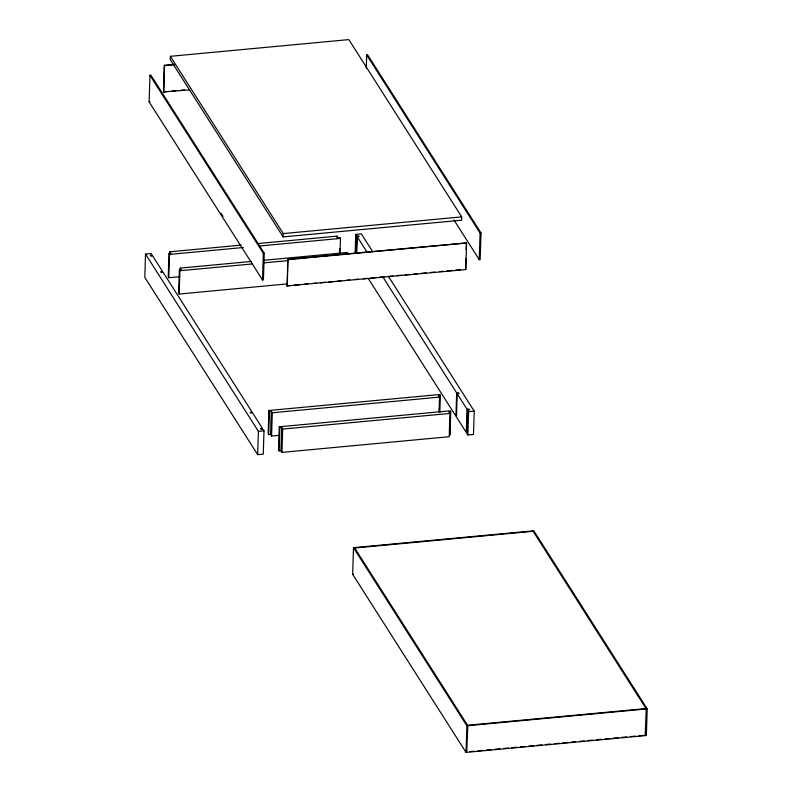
<?xml version="1.0" encoding="UTF-8"?>
<svg xmlns="http://www.w3.org/2000/svg" width="792" height="792" viewBox="0 0 792 792"><rect width="100%" height="100%" fill="white"/><g stroke="black" fill="none" stroke-linecap="round" stroke-linejoin="round"><path stroke-width="1.19" d="M149.114 101.881L149.945 75.26L150.886 75.171L264.271 253.262L263.429 279.883L262.498 279.972L149.114 101.881L150.044 101.792M145.53 254.074L144.797 277.368L257.667 454.648L263.271 454.123L264.003 430.828L262.964 429.195L261.103 429.373L260.578 428.551L262.449 428.383L252.589 412.889L250.718 413.058L250.193 412.246L252.064 412.068L163.083 272.3L161.212 272.478L160.697 271.666L162.558 271.488L152.698 255.994L150.826 256.172L150.312 255.351L152.173 255.182L151.143 253.549L145.53 254.074L258.4 431.353L257.667 454.648M189.644 89.882L163.538 91.892L164.38 65.261L174.22 64.34M163.795 92.298L164.38 65.261M170.379 56.311L170.27 59.638L283.14 236.917L461.587 220.206L461.696 216.879L348.827 39.6L170.379 56.311L283.249 233.581L283.14 236.917M241.144 245.124L169.825 251.797L170.864 253.43L168.993 253.608L168.26 276.903L168.785 277.715L179.853 276.685M168.785 277.715L169.518 254.42L168.993 253.608M169.745 254.252L169.825 251.797M251.529 261.429L180.21 268.112L181.249 269.735L179.378 269.914L178.645 293.208L179.16 294.03L287.407 283.892M179.16 294.03L179.893 270.725L179.378 269.914M180.13 270.557L180.21 268.112M262.498 279.972L263.34 253.351L149.945 75.26M439.837 412.474L440.372 395.307L439.857 394.485L268.884 410.494L268.151 433.798L268.666 434.61L270.537 434.432L271.577 436.065L278.952 435.372M268.666 434.61L269.399 411.315L268.884 410.494M270.537 434.432L271.27 411.137L269.399 411.315M271.577 436.065L272.309 412.771L271.27 411.137M450.757 411.612L450.242 410.8L279.269 426.809L278.537 450.103L279.051 450.915L280.922 450.747L281.962 452.371L449.193 436.719L449.925 413.414L448.886 411.791L450.757 411.612L450.024 434.907L449.737 426.74M279.051 450.915L279.784 427.621L279.269 426.809M280.922 450.747L281.655 427.442L279.784 427.621M287.05 285.882L287.892 259.261L466.597 242.956L465.755 269.587L287.05 285.882L290.743 285.536M281.962 452.371L282.695 429.076L281.655 427.442M287.308 286.288L287.892 259.261M336.986 238.59L337.055 236.145L258.36 243.51M339.461 253.539L339.62 248.629M339.986 254.351L340.481 238.412L339.966 237.6L338.095 237.768L337.055 236.145M355.163 252.787L355.747 234.392L361.35 233.868L372.636 251.599M356.242 253.192L356.786 236.026L355.747 234.392M356.806 252.777L357.301 236.838L359.172 236.66L358.647 235.848L356.786 236.026M366.28 68.27L366.696 54.955L367.637 54.876L481.021 232.967L480.18 259.588L479.249 259.677L454.054 220.107M352.658 574.309L353.499 547.678L533.808 530.798L647.203 708.889L646.361 735.521L466.043 752.4L352.658 574.309L353.598 574.22M439.085 411.82L439.54 397.109L438.501 395.475L440.372 395.307M439.312 411.652L439.431 407.979M382.962 277.141L456.667 392.911L455.935 416.206L368.28 278.527M457.192 393.733L456.459 417.028L466.32 432.521L467.052 409.226L457.192 393.733L459.063 393.555L458.538 392.733L456.667 392.911M465.835 258.281L465.755 269.587M466.102 249.807L466.33 242.55M467.052 409.226L468.923 409.048L469.438 409.86L467.577 410.038L466.844 433.333L467.884 434.966L473.487 434.442L474.22 411.147L388.575 276.626M467.884 434.966L468.617 411.672L467.577 410.038M479.249 259.677L480.091 233.056L366.696 54.955M466.043 752.4L466.884 725.779L353.499 547.678M164.637 65.667L174.478 64.746M163.538 91.892L168.468 91.426M172.151 91.08L175.844 90.734M180.774 90.278L184.467 89.932M283.249 233.581L461.696 216.879M169.518 254.42L243.312 247.51M259.301 246.015L340.481 238.412M263.34 253.351L264.271 253.262M480.091 233.056L481.021 232.967M263.825 260.281L347.44 252.45L348.48 254.083M288.149 259.667L466.597 242.956M179.893 270.725L252.47 263.934M263.538 262.894L288.139 260.598M294.436 285.189L299.356 284.734M304.276 284.269L307.969 283.922M312.889 283.467L316.582 283.12M320.275 282.774L325.205 282.308M328.898 281.962L333.818 281.507M337.511 281.16L341.203 280.813M346.124 280.348L349.817 280.002M354.737 279.546L358.43 279.2M363.35 278.735L367.043 278.388M370.735 278.051L375.655 277.586M379.348 277.24L384.268 276.784M387.961 276.438L392.891 275.972M396.584 275.626L401.504 275.171M405.197 274.824L408.89 274.478M413.81 274.012L417.503 273.666M421.195 273.319L426.116 272.864M431.036 272.398L434.729 272.052M439.649 271.597L443.342 271.25M447.034 270.904L451.955 270.438M455.647 270.092L460.578 269.636M272.309 412.771L439.54 397.109M258.4 431.353L264.003 430.828M282.695 429.076L449.925 413.414M468.617 411.672L474.22 411.147M354.687 548.005L533.135 531.293M467.557 725.274L646.005 708.573M466.884 725.779L647.203 708.889M470.082 751.588L474.101 751.212M477.794 750.865L482.724 750.41M486.417 750.064L491.337 749.598M495.03 749.252L499.95 748.796M503.643 748.45L508.563 747.985M511.682 747.697L516.592 747.232M520.285 746.886L525.205 746.43M528.888 746.084L533.808 745.618M536.867 745.341L541.787 744.876M545.48 744.529L550.41 744.064M554.717 743.668L559.023 743.262M562.716 742.916L567.636 742.46M571.329 742.114L575.616 741.708M579.942 741.302L584.229 740.906M587.912 740.56L592.832 740.094M596.524 739.748L601.445 739.292M605.128 738.946L610.048 738.481M613.166 738.193L618.097 737.728M621.789 737.382L626.71 736.926M630.402 736.58L635.323 736.114M639.015 735.768L642.926 735.402M357.301 236.838L367.171 252.331M532.877 530.888L646.262 708.979L645.163 735.194M220.998 213.236L222.988 216.355M354.43 547.599L467.815 725.69L466.726 751.905"/></g></svg>
